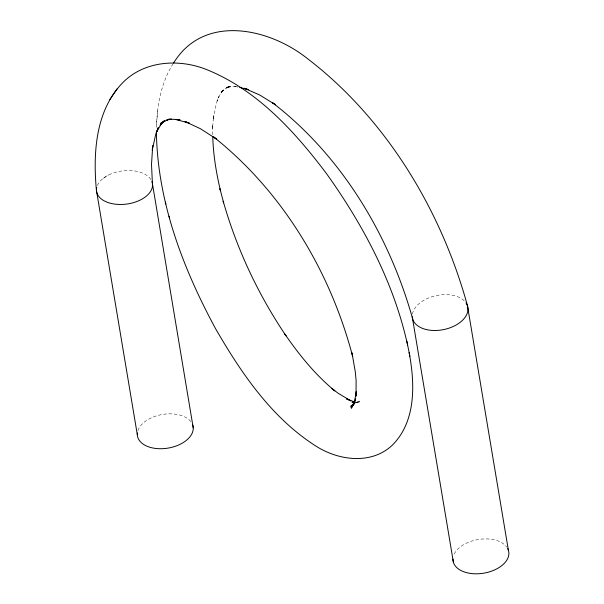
<?xml version="1.0" encoding="UTF-8"?>
<svg xmlns="http://www.w3.org/2000/svg" width="604" height="604" viewBox="0 0 604 604"><rect width="100%" height="100%" fill="white"/><g stroke="black" fill="none" stroke-linecap="round" stroke-linejoin="round"><path stroke-width="0.45" stroke-dasharray="3.02 2.27" d="M156.466 127.27C157.161 105.013 161.17 81.94 173.59 63.035M212.691 134.745L212.819 124.922L212.54 128.758L213.522 115.689L213.227 119.743L216.277 103.594L218.625 96.542L217.1 101.049L219.931 94.866L223.284 89.43L220.551 93.726L224.341 89.135L220.641 92.722L224.877 88.947L229.558 85.979L225.186 88.607L230.298 86.455L225.662 87.988L231.204 86.644L226.666 87.142L232.653 86.621L238.097 86.893M157.606 110.668L156.489 125.511M103.314 178.286L108.486 175.062M354.722 403.253L359.365 401.011L355.62 402.785L360.83 401.509L356.647 402.475M355.65 402.528L357.44 402.49M237.244 86.757L234.609 86.493L237.999 87.082M355.877 402.483L357.606 402.838L356.043 402.385M97.395 185.436A28.214 16.723 -7.6 0 1 123.503 170.773A28.214 16.723 -7.6 0 1 150.977 179.698M137.931 430.546A28.207 17.055 -9.5 0 1 162.28 414.487A28.207 17.055 -9.5 0 1 190.743 421.494M412.411 314.095A28.214 17.38 -11.4 0 1 435.174 295.869A28.214 17.38 -11.4 0 1 465.035 301.607M454.216 554.049A28.207 17.055 -9.5 0 1 479.629 539.304A28.207 17.055 -9.5 0 1 506.741 547.043"/><path stroke-width="0.91" d="M156.406 131.68C157.304 201.223 182.869 268.221 215.59 328.719C241.26 373.129 271.46 417.553 315.348 445.722C338.157 460.618 371.49 465.178 392.608 444.899C416.36 420.829 414.925 383.283 409.104 352.442M409.882 356.39C397.621 289.754 365.541 228.214 326.417 173.514C295.046 131.846 257.916 91.008 208.856 70.502C180.739 58.339 144.507 60.068 122.34 83.095C95.424 111.06 93.039 153.197 96.368 189.799M173.59 63.035C203.737 13.582 268.954 27.905 307.376 58.543C386.243 118.852 441.199 210.222 467.353 305.284M117.168 88.758L109.853 99.486M161.963 122.65L156.459 132.268L158.203 127.678L155.681 134.473L152.268 150.102L152.721 145.73L151.513 164.401L152.412 183.495L193.227 427.828M161.547 123.231L160.136 125.3L164.084 120.974L160.505 124.273L164.892 120.77L160.913 123.125L169.241 119.169M354.072 403.744L350.849 406.198L354.163 403.608L350.939 407.232L353.823 403.819L351.279 408.221L353.702 403.955L355.628 398.927L354.08 403.797L356.383 391.316L356.02 396.224L356.118 380.641L355.311 371.921L351.973 352.864L352.691 356.534C330.509 271.808 282.627 191.702 213.665 136.965L216.655 139.177L200.468 128.743L185.028 121.525L189.369 123.133L175.288 119.373L180.098 119.894L173.635 119.298L167.519 119.539L171.513 119.063L166.636 120.037L169.248 119.139M354.812 402.528L352.064 402.611L354.752 402.551M354.933 402.136L352.426 401.773L355.016 402.309M239.697 87.376L248.471 89.686L244.295 88.267L259.539 94.911L275.575 104.794L272.472 102.71C341.6 155.757 389.006 234.903 412.456 318.149L453.438 562.452M354.488 401.932L346.379 398.821L350.849 400.867L338.232 393.317L331.604 388.304L334.858 390.886C315.273 374.797 299.222 354.888 284.869 334.118L286.002 335.801C258.202 294.609 236.791 249.044 223.201 201.23L223.639 202.884L219.962 188.765L220.475 190.721C216.292 172.978 213.242 154.881 212.774 136.625M165.383 202.098L165.896 204.061M169.052 216.202L169.482 217.855M406.877 341.252L407.594 344.922M467.594 306.485L508.394 550.267M96.527 190.947L137.319 434.729M151.906 181.6A28.214 16.723 -7.6 0 1 125.421 204.22A28.214 16.723 -7.6 0 1 96.715 187.474M192.487 424.469A28.207 17.055 -9.5 0 1 167.489 448.198A28.207 17.055 -9.5 0 1 137.38 432.955M466.009 302.868A28.214 17.38 -11.4 0 1 445.911 329.074A28.214 17.38 -11.4 0 1 412.275 316.707M507.715 548.621A28.207 17.055 -9.5 0 1 484.755 573A28.207 17.055 -9.5 0 1 452.955 559.047"/></g></svg>
